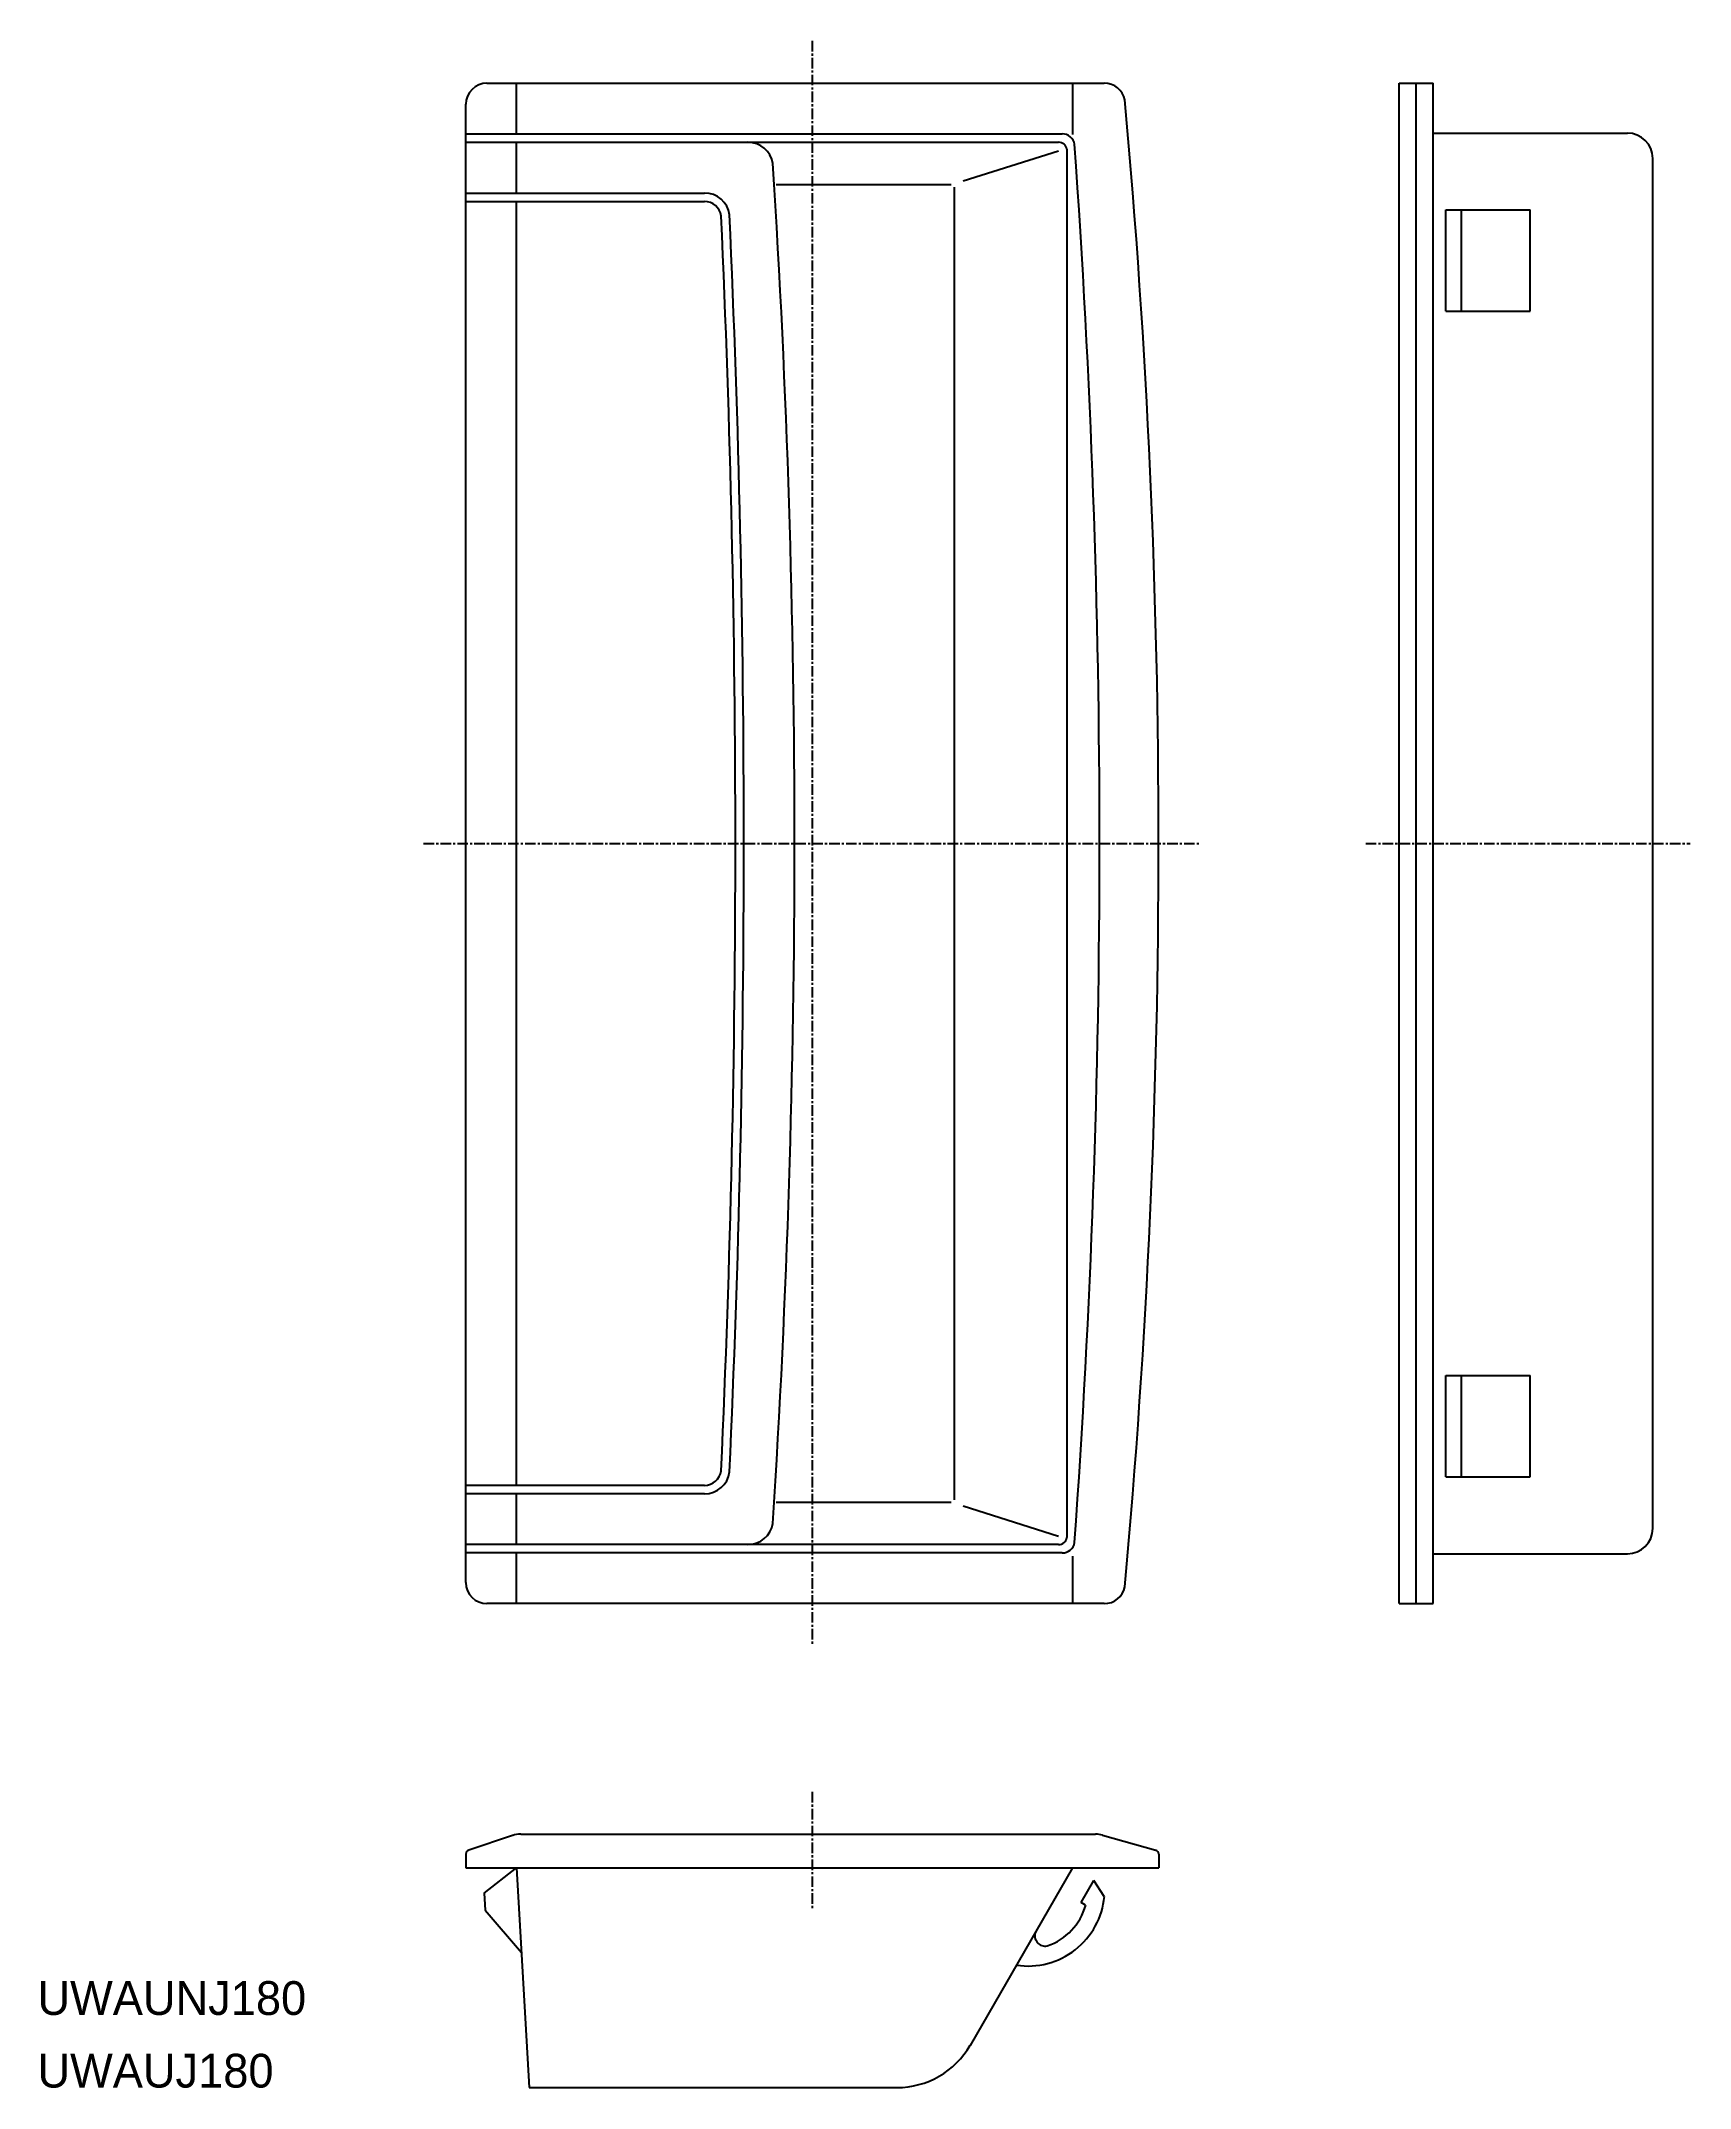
# Model space of a CAD drawing. Extents: x 0 to 196, y 0 to 242.
import ezdxf

# ---------------------------------------------------------------- set-up
doc = ezdxf.new("R2010")
doc.units = 0
doc.linetypes.add('CENTER', pattern=[2, 1.25, -0.25, 0.25, -0.25])
doc.layers.get('0').update_dxf_attribs({"linetype": 'CONTINUOUS'})
doc.layers.add('CENTER', color=1, linetype='CENTER')

msp = doc.modelspace()

# ---------------------------------------------------------------- linework, layer by layer
at = {"color": 7, "linetype": 'CONTINUOUS'}
for p, q in [((53.2, 237.29), (126.26, 237.29)), ((56.7, 231.29), (56.7, 237.29)), ((122.5, 237.29), (122.5, 231.23)), ((161.17, 237.29), (165.17, 237.29)), ((161.17, 57.29), (161.17, 237.29)), ((163.17, 57.29), (163.17, 237.29)), ((165.17, 57.29), (165.17, 237.29)), ((50.7, 59.79), (50.7, 234.79)), ((50.7, 231.29), (121.27, 231.29)), ((50.7, 230.29), (120.85, 230.29)), ((56.7, 224.29), (56.7, 230.29)), ((165.17, 231.39), (188.17, 231.39)), ((109.54, 225.73), (120.85, 229.29)), ((121.83, 229.47), (121.83, 65.11)), ((191.17, 66.19), (191.17, 228.39)), ((50.7, 224.29), (78.94, 224.29)), ((50.7, 223.29), (78.94, 223.29)), ((56.7, 71.29), (56.7, 223.29)), ((87.44, 225.29), (108.13, 225.29)), ((108.5, 224.98), (108.5, 69.6)), ((166.67, 222.29), (176.67, 222.29)), ((166.67, 210.29), (166.67, 222.29)), ((168.54, 210.29), (168.54, 222.29)), ((176.67, 210.29), (176.67, 222.29)), ((166.67, 210.29), (176.67, 210.29)), ((166.67, 84.29), (176.67, 84.29)), ((166.67, 72.29), (166.67, 84.29)), ((168.54, 72.29), (168.54, 84.29)), ((176.67, 72.29), (176.67, 84.29)), ((78.94, 71.29), (50.7, 71.29)), ((78.94, 70.29), (50.7, 70.29)), ((56.7, 64.29), (56.7, 70.29)), ((166.67, 72.29), (176.67, 72.29)), ((87.44, 69.29), (108.13, 69.29)), ((109.54, 68.86), (120.85, 65.29)), ((120.85, 64.29), (50.7, 64.29)), ((121.27, 63.29), (50.7, 63.29)), ((56.7, 57.29), (56.7, 63.29)), ((165.17, 63.19), (188.17, 63.19)), ((122.5, 62.92), (122.5, 57.29)), ((126.26, 57.29), (53.2, 57.29)), ((161.17, 57.29), (165.17, 57.29)), ((56.24, 29.85), (51.04, 28.11)), ((57.19, 30), (125.23, 30)), ((126.04, 29.89), (132.34, 28.1)), ((50.7, 27.64), (50.7, 26)), ((132.7, 27.62), (132.7, 26)), ((50.7, 26), (132.7, 26)), ((52.87, 23), (56.7, 26)), ((56.7, 26), (58.2, 0)), ((122.5, 26), (110.39, 5)), ((123.53, 21.9), (125.03, 24.5)), ((126.26, 22.63), (125.03, 24.5)), ((52.87, 23), (52.98, 21)), ((124.05, 21.6), (123.53, 21.9)), ((52.98, 21), (57.28, 16)), ((58.2, 0), (101.72, 0))]:
    msp.add_line(p, q, dxfattribs=at)
for centre, radius, start, end in [((53.2, 234.79), 2.5, 90, 180), ((126.26, 234.79), 2.5, 11.9909, 90), ((-839.44, 147.29), 972.13, 354.80519, 5.19481), ((84.08, 227.29), 3, 9.5941, 90), ((120.85, 229.29), 1, 10.1832, 90), ((121.27, 229.79), 1.5, 10.3152, 90), ((188.17, 228.39), 3, 0, 90), ((-1033.87, 147.29), 1159.57, 355.90682, 4.09318), ((-1177.57, 147.29), 1267.17, 356.35769, 3.64231), ((78.94, 221.29), 3, 7.9281, 90), ((78.94, 221.29), 2, 7.9281, 90), ((-1557.99, 147.29), 1640.59, 357.40512, 2.59488), ((-1553.8, 147.29), 1637.4, 357.39521, 2.60479), ((78.94, 73.29), 2, 270, 352.0719), ((78.94, 73.29), 3, 270, 352.0719), ((84.08, 67.29), 3, 270, 350.4059), ((188.17, 66.19), 3, 270, 0), ((120.85, 65.29), 1, 270, 349.8168), ((121.27, 64.79), 1.5, 270, 349.6848), ((53.2, 59.79), 2.5, 180, 270), ((126.26, 59.79), 2.5, 270, 348.0091), ((57.19, 27), 3, 90, 108.4349), ((125.23, 27), 3, 74.1842, 90), ((51.2, 27.64), 0.5, 108.4349, 180), ((132.2, 27.62), 0.5, 0, 74.175), ((117.23, 23.47), 9.08, 261.3553, 354.6736), ((117.23, 23.47), 7.08, 288.8494, 344.6597), ((119.25, 17.96), 1.21, 156.6701, 282.783), ((101.72, 10), 10, 270, 330.0184)]:
    msp.add_arc(centre, radius, start, end, dxfattribs=at)
at = {"layer": 'CENTER', "color": 1, "linetype": 'CENTER'}
for p, q in [((91.7, 242.29), (91.7, 52.29)), ((45.7, 147.29), (137.7, 147.29)), ((157.2, 147.29), (195.58, 147.29)), ((91.7, 35), (91.7, 21))]:
    msp.add_line(p, q, dxfattribs=at)

# ---------------------------------------------------------------- texts
at = {"color": 7, "linetype": 'CONTINUOUS'}
for s, p in [('UWAUNJ180', (0, 8.6)), ('UWAUJ180', (0, 0))]:
    msp.add_text(s, height=4, dxfattribs=at).set_placement(p)

doc.saveas('drawing.dxf')
